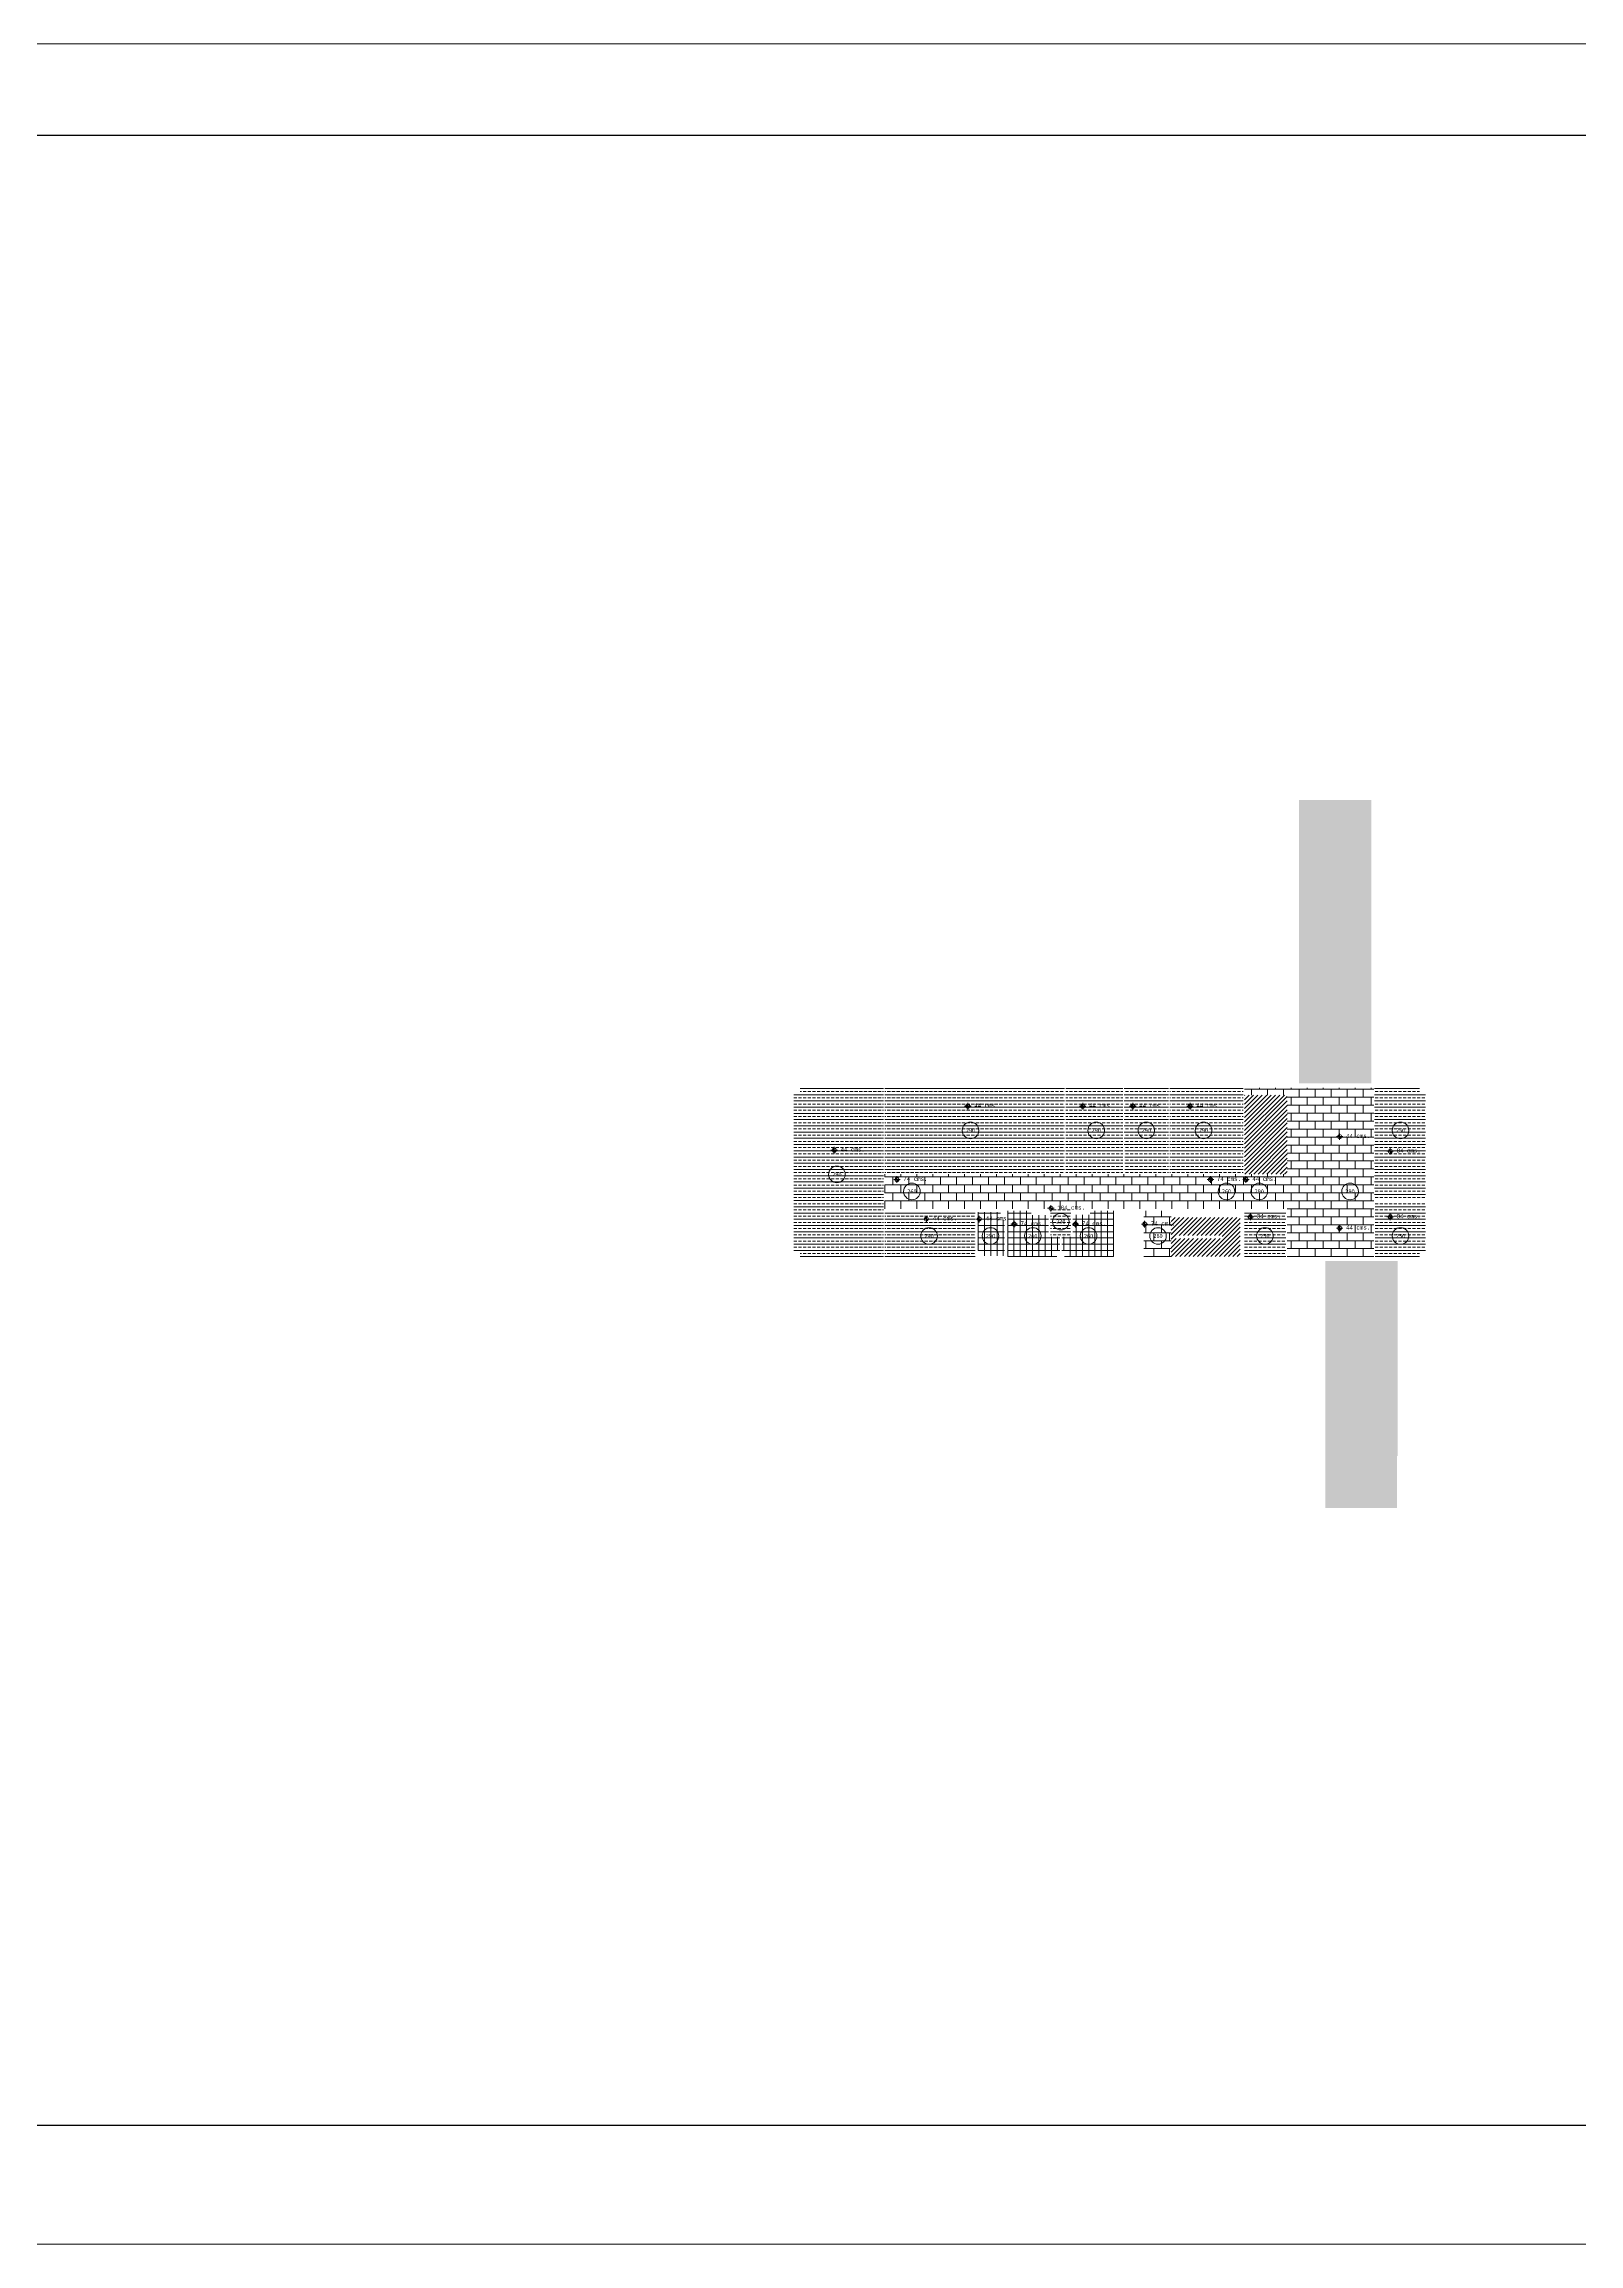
# Model space of a CAD drawing. Header units: millimetres. Extents: x 3383 to 4292, y 1469 to 1637.
# Drawn here: x 3617.6 to 3735, y 1469 to 1637.3 of the extents above; entities that cross this region are included whole.
import ezdxf
from ezdxf.enums import TextEntityAlignment as Align

# ---------------------------------------------------------------- set-up
doc = ezdxf.new("R2010")
doc.units = ezdxf.units.MM
doc.header["$LTSCALE"] = 0.0035
doc.layers.get('0').update_dxf_attribs({"lineweight": 5})
for name, color, linetype, lineweight in [('AT_chapa acero pintada', 7, 'Continuous', 5), ('AT_heraklith', 7, 'Continuous', 5), ('AT_practicable vinilico', 7, 'Continuous', 5), ('AT_rebocado y pintado', 7, 'Continuous', 5), ('AT_texto', 7, 'Continuous', 5), ('AT_texto @ 0.1', 7, 'Continuous', 5), ('AT_vinilico continuo', 7, 'Continuous', 5)]:
    doc.layers.add(name, color=color, linetype=linetype, lineweight=lineweight)
doc.layers.add('SOMBRA', color=8, linetype='Continuous')
doc.styles.get("Standard").update_dxf_attribs({"font": 'LUCON.TTF'})
doc.styles.add('Tahoma', font='TAHOMA.TTF')
pattern_1 = [(0, (3709.41853167076, 1544.564570129919), (0, 0.47625), []), (0, (3709.41853167076, 1544.802695129919), (0, 0.47625), [0.238125, -0.1190625])]
pattern_2 = [(45, (3703.818530642203, 1544.564570138053), (-0.1683798022700466, 0.1683798022700466), [])]

# ---------------------------------------------------------------- blocks, each defined once
blk = doc.blocks.new('Identificador - Métrico')
blk.add_circle((0, 0), 6.35)
at = {"style": 'Tahoma', "flags": 8}
blk.add_attdef('DETALLE Nº', text='', height=3, dxfattribs=at).set_placement((0, 0), align=Align.MIDDLE_CENTER)
blk = doc.blocks.new('Símbolo de elevación - Imperial')
at = {"color": 0}
for p, q in [((-0.09491887453623349, 0.1040738519268416), (0.105081125463812, 0.1040738519268416)), ((0.005081125463675562, 0.004073851926818861), (0.005081125463675562, 0.2040738519268643))]:
    blk.add_line(p, q, dxfattribs=at)
at = {"color": 0, "const_width": 0.0625}
for points in [[(0.005081125463675562, 0.1353238519268416, 0.4142135623730951), (-0.02616887453632444, 0.1040738519268416, 1)], [(0.005081125463675562, 0.0728238519268416, 0.4142135623730951), (0.03633112546367556, 0.1040738519268416, 1)]]:
    blk.add_lwpolyline(points, format="xyb", dxfattribs=at)
at = {"color": 0}
blk.add_circle((0.005081125463675562, 0.1040738519268416), 0.0625, dxfattribs=at)

msp = doc.modelspace()

# ---------------------------------------------------------------- hatches: boundary and pattern name
at = {"layer": 'AT_chapa acero pintada'}
h = msp.add_hatch(dxfattribs=at)
h.set_pattern_fill('ANSI35', color=256, scale=0.05, style=0)
h.set_pattern_definition([(45, (3713.586098490138, 1525.347827071862), (-0.2245064030267288, 0.2245064030267289), []), (45, (3713.810604990138, 1525.347827071862), (-0.2245064030267288, 0.2245064030267289), [0.396875, -0.079375, 0, -0.079375])])
h.paths.add_polyline_path([(3713.586098490138, 1557.825015883237), (3719.136098490138, 1557.825015883237), (3719.136098490138, 1579.485872544598), (3713.586098490138, 1579.485872544598)])
h.paths.add_polyline_path([(3715.598907505478, 1525.347827071862), (3721.084226669233, 1525.347827071864), (3721.084226669232, 1529.307827071862), (3721.148907491806, 1529.307827071861), (3721.148907491806, 1544.224570129919), (3715.598907505478, 1544.224570129919)])
at = {"layer": 'AT_heraklith'}
h = msp.add_hatch(dxfattribs=at)
h.set_pattern_fill('AR-B816', color=256, scale=0.003, style=0)
h.set_pattern_definition([(0, (3681.91853167731, 1544.56457012992), (0, 0.6096), []), (90, (3681.91853167731, 1544.56457012992), (-0.6096, 0.6096), [0.6096, -0.6096])])
h.paths.add_polyline_path([(3709.41853167076, 1548.224570477521), (3681.91853167731, 1548.224570477521), (3681.91853167731, 1550.874570129939), (3709.41853167076, 1550.874570129939)])
h.paths.add_polyline_path([(3712.694531705878, 1548.224570510867), (3712.694531705878, 1544.56457012992), (3719.31090749233, 1544.56457012992), (3719.31090749233, 1557.485015883238), (3709.418531967819, 1557.485015883238), (3709.418531924613, 1556.924570327513), (3712.694531684018, 1556.924570180297), (3712.694531705878, 1550.874570067315), (3709.41853167076, 1550.874570067315), (3709.41853167076, 1548.224570477521)])
h = msp.add_hatch(dxfattribs=at)
h.set_pattern_fill('AR-B816', color=256, scale=0.003, style=0)
h.set_pattern_definition([(0, (3689.068531574861, 1544.564570134686), (0, 0.6096), []), (90, (3689.068531574861, 1544.564570134686), (-0.6096, 0.6096), [0.6096, -0.6096])])
h.paths.add_polyline_path([(3703.818530642998, 1548.074539693204), (3701.718531564023, 1548.074539693204), (3701.718531564023, 1544.564570134686), (3703.818530642998, 1544.564570134686)])
at = {"layer": 'AT_practicable vinilico'}
h = msp.add_hatch(dxfattribs=at)
h.set_pattern_fill('ANSI37', color=256, scale=0.15, angle=45, style=0)
h.set_pattern_definition([(90, (3691.318531594697, 1544.564570121576), (-0.47625, 8.326672684688674e-17), []), (180, (3691.318531594697, 1544.564570121576), (-8.326672684688674e-17, -0.47625), [])])
h.paths.add_polyline_path([(3691.318531728951, 1548.074570242975), (3693.118531718495, 1548.074570179489), (3693.118531706327, 1547.729570254916), (3694.443531573645, 1547.729570254916), (3694.443531574656, 1546.074570256666), (3695.293531596612, 1546.074570255786), (3695.293531595532, 1545.030357969824), (3695.06853159505, 1545.030357970056), (3695.068531598299, 1544.564570142995), (3691.318531594697, 1544.564570286429)])
h.paths.add_polyline_path([(3695.443531596613, 1546.074570257184), (3696.293531573646, 1546.074570256666), (3696.293531573646, 1547.754570254917), (3697.618531434793, 1547.754570254917), (3697.618531434793, 1548.074570242544), (3699.418531464274, 1548.074570242544), (3699.418531456068, 1544.564570121576), (3695.668531597472, 1544.564570121576), (3695.668531567093, 1545.030357970056), (3695.443531595532, 1545.030357970289)])
h = msp.add_hatch(dxfattribs=at)
h.set_pattern_fill('ANSI37', color=256, scale=0.15, angle=45, style=0)
h.set_pattern_definition([(90, (3689.068531574861, 1544.564570134686), (-0.47625, 8.326672684688674e-17), []), (180, (3689.068531574861, 1544.564570134686), (-8.326672684688674e-17, -0.47625), [])])
h.paths.add_polyline_path([(3689.068531574861, 1547.974570245062), (3690.768531348389, 1547.97457024943), (3690.768531348256, 1547.374569876024), (3691.068531717986, 1547.374569875957), (3691.068531717371, 1544.614570288783), (3689.433531690995, 1544.614570261595), (3689.433531690995, 1545.039570116102), (3689.068531621528, 1545.039570110298)])
at = {"layer": 'AT_rebocado y pintado'}
h = msp.add_hatch(dxfattribs=at)
h.set_pattern_fill('ANSI31', color=256, scale=0.075, style=0)
h.set_pattern_definition(pattern_2)
h.paths.add_polyline_path([(3709.418531924613, 1556.924570327513), (3712.694531684018, 1556.924570327513), (3712.694531705878, 1550.874570067315), (3709.418531946474, 1550.874570067315)])
h = msp.add_hatch(dxfattribs=at)
h.set_pattern_fill('ANSI31', color=256, scale=0.075, style=0)
h.set_pattern_definition(pattern_2)
h.paths.add_polyline_path([(3703.818530642203, 1547.564570874552), (3709.10353167093, 1547.564570874552), (3709.10353167093, 1544.564570138053), (3703.818530642203, 1544.564570138053)])
h.paths.add_polyline_path([(3704.168531628254, 1546.184570134686), (3707.708531628256, 1546.184570134686), (3707.708531628256, 1545.944570134686), (3704.168531628254, 1545.944570134686)], flags=16)
at = {"layer": 'AT_vinilico continuo'}
h = msp.add_hatch(dxfattribs=at)
h.set_pattern_fill('BRASS', color=256, scale=0.075, style=0)
h.set_pattern_definition([(0, (3674.95853167747, 1544.564570129919), (0, 0.47625), []), (0, (3674.95853167747, 1544.802695129919), (0, 0.47625), [0.238125, -0.1190625])])
h.paths.add_polyline_path([(3681.818531677309, 1544.564570129919), (3675.433531684481, 1544.564570129919), (3675.433531684481, 1545.039570116101), (3674.95853167747, 1545.039570116101), (3674.95853167747, 1557.010015869418), (3675.433531684482, 1557.010015869418), (3675.433531684482, 1557.485015883238), (3681.818531677308, 1557.485015883238), (3681.818531677308, 1547.656572504472)])
h.paths.add_polyline_path([(3681.91853167731, 1550.974570129938), (3695.668531391437, 1550.974570129938), (3695.668531391437, 1557.485015883238), (3681.91853167731, 1557.485015883238)])
h.paths.add_polyline_path([(3695.768531391436, 1557.485015883238), (3700.118531685525, 1557.485015883238), (3700.118531685525, 1550.974570113396), (3695.768531391436, 1550.974570113396)])
h.paths.add_polyline_path([(3700.218531685526, 1557.485015883238), (3703.618531681129, 1557.485015883238), (3703.618531681129, 1550.974570129908), (3700.268531685525, 1550.974570113397), (3700.268531685525, 1553.124569511177), (3700.218531685526, 1553.124569511177), (3700.218531685526, 1554.12457007669)])
h.paths.add_polyline_path([(3703.718531681129, 1550.974570129908), (3709.318531665585, 1550.974570129908), (3709.318531665585, 1557.485015883238), (3703.718531681129, 1557.485015883238)])
h.paths.add_polyline_path([(3681.918531677309, 1544.564570129919), (3688.818531696297, 1544.564570129919), (3688.818531696297, 1548.124570236153), (3681.918531677309, 1548.124570236153)])
h = msp.add_hatch(dxfattribs=at)
h.set_pattern_fill('BRASS', color=256, scale=0.075, style=0)
h.set_pattern_definition(pattern_1)
h.paths.add_polyline_path([(3722.803531684485, 1557.485015883238), (3722.218531691528, 1557.485015883238), (3721.576004046601, 1557.485015883238), (3719.360702447987, 1557.485015883238), (3719.360907491777, 1548.874570129924), (3723.278531677469, 1548.874570129924), (3723.278531677469, 1550.774587809245), (3723.278531677469, 1557.010015869398), (3722.803531684485, 1557.010015869398)])
h = msp.add_hatch(dxfattribs=at)
h.set_pattern_fill('BRASS', color=256, scale=0.075, style=0)
h.set_pattern_definition([(0, (3689.068531574861, 1544.564570134686), (0, 0.47625), []), (0, (3689.068531574861, 1544.802695134686), (0, 0.47625), [0.238125, -0.1190625])])
h.paths.add_polyline_path([(3694.593531573646, 1546.224570256666), (3696.143531573646, 1546.224570256666), (3696.143531573646, 1548.224570244421), (3694.593531573646, 1548.224570244421)])
h = msp.add_hatch(dxfattribs=at)
h.set_pattern_fill('BRASS', color=256, scale=0.075, style=0)
h.set_pattern_definition(pattern_1)
h.paths.add_polyline_path([(3712.594531704229, 1548.124570510866), (3709.41853167076, 1548.124570510866), (3709.41853167076, 1544.564570129919), (3712.594531704229, 1544.564570129919)])
h = msp.add_hatch(dxfattribs=at)
h.set_pattern_fill('BRASS', color=256, scale=0.075, style=0)
h.set_pattern_definition(pattern_1)
h.paths.add_polyline_path([(3723.278531677469, 1548.774570129924), (3723.278531677469, 1545.039587809257), (3722.803531684484, 1545.039587809257), (3722.803531684484, 1544.564570129919), (3722.21853168455, 1544.564570129919), (3719.410907491785, 1544.564570129921), (3719.410907492273, 1548.774570129924)])

# ---------------------------------------------------------------- linework, layer by layer
at = {"layer": 'AT_texto'}
msp.add_lwpolyline([(3382.795794891724, 1637.308733518406), (4291.583368975666, 1637.308733518406), (4291.583368975666, 1469.049818797846), (3382.795794891724, 1469.049818797846)], close=True, dxfattribs=at)
at = {"layer": 'SOMBRA'}
msp.add_lwpolyline([(3513.779198336465, 1630.323698832713), (4287.229003191268, 1630.323698832713), (4287.229003191268, 1478.118417641849), (3513.779198336465, 1478.118417641849)], close=True, dxfattribs=at)

# ---------------------------------------------------------------- block references
at = {"layer": 'AT_texto @ 0.1'}
ref = msp.add_blockref('Identificador - Métrico', (3688.47007840424, 1554.215753720615), dxfattribs=dict(at, xscale=0.1, yscale=0.1, zscale=0.1))
ref.add_attrib('DETALLE Nº', '290', dxfattribs={"layer": '0', "height": 0.3, "style": 'Tahoma'}).set_placement((3688.47007840424, 1554.215753720615), align=Align.MIDDLE_CENTER)
ref = msp.add_blockref('Símbolo de elevación - Imperial', (3688.254806834541, 1555.810712946924), dxfattribs=dict(at, xscale=2.5, yscale=2.5, zscale=2.5))
ref.add_attrib('ELEVACIÓN', '44 cms.', (3688.754806834534, 1555.966962946924), dxfattribs={"layer": '0', "color": 0, "height": 0.3125})
ref = msp.add_blockref('Símbolo de elevación - Imperial', (3697.036818082796, 1555.810712946924), dxfattribs=dict(at, xscale=2.5, yscale=2.5, zscale=2.5))
ref.add_attrib('ELEVACIÓN', '44 cms.', (3697.536818082789, 1555.966962946924), dxfattribs={"layer": '0', "color": 0, "height": 0.3125})
ref = msp.add_blockref('Identificador - Métrico', (3698.085286874099, 1554.215753720615), dxfattribs=dict(at, xscale=0.1, yscale=0.1, zscale=0.1))
ref.add_attrib('DETALLE Nº', '290', dxfattribs={"layer": '0', "height": 0.3, "style": 'Tahoma'}).set_placement((3698.085286874099, 1554.215753720615), align=Align.MIDDLE_CENTER)
ref = msp.add_blockref('Símbolo de elevación - Imperial', (3700.870346485778, 1555.810712946924), dxfattribs=dict(at, xscale=2.5, yscale=2.5, zscale=2.5))
ref.add_attrib('ELEVACIÓN', '44 cms.', (3701.370346485771, 1555.966962946924), dxfattribs={"layer": '0', "color": 0, "height": 0.3125})
ref = msp.add_blockref('Identificador - Métrico', (3701.91881527708, 1554.215753720615), dxfattribs=dict(at, xscale=0.1, yscale=0.1, zscale=0.1))
ref.add_attrib('DETALLE Nº', '290', dxfattribs={"layer": '0', "height": 0.3, "style": 'Tahoma'}).set_placement((3701.91881527708, 1554.215753720615), align=Align.MIDDLE_CENTER)
ref = msp.add_blockref('Símbolo de elevación - Imperial', (3705.248532521334, 1555.810712946924), dxfattribs=dict(at, xscale=2.5, yscale=2.5, zscale=2.5))
ref.add_attrib('ELEVACIÓN', '44 cms.', (3705.748532521327, 1555.966962946924), dxfattribs={"layer": '0', "color": 0, "height": 0.3125})
ref = msp.add_blockref('Identificador - Métrico', (3706.297001312636, 1554.215753720615), dxfattribs=dict(at, xscale=0.1, yscale=0.1, zscale=0.1))
ref.add_attrib('DETALLE Nº', '290', dxfattribs={"layer": '0', "height": 0.3, "style": 'Tahoma'}).set_placement((3706.297001312636, 1554.215753720615), align=Align.MIDDLE_CENTER)
ref = msp.add_blockref('Identificador - Métrico', (3721.359911433959, 1554.215753720615), dxfattribs=dict(at, xscale=0.1, yscale=0.1, zscale=0.1))
ref.add_attrib('DETALLE Nº', '250', dxfattribs={"layer": '0', "height": 0.3, "style": 'Tahoma'}).set_placement((3721.359911433959, 1554.215753720615), align=Align.MIDDLE_CENTER)
ref = msp.add_blockref('Símbolo de elevación - Imperial', (3716.692760203298, 1553.482245624905), dxfattribs=dict(at, xscale=2.5, yscale=2.5, zscale=2.5))
ref.add_attrib('ELEVACIÓN', '44 cms.', (3717.192760203291, 1553.638495624905), dxfattribs={"layer": '0', "color": 0, "height": 0.3125})
ref = msp.add_blockref('Identificador - Métrico', (3678.251695366071, 1550.851644730265), dxfattribs=dict(at, xscale=0.1, yscale=0.1, zscale=0.1))
ref.add_attrib('DETALLE Nº', '290', dxfattribs={"layer": '0', "height": 0.3, "style": 'Tahoma'}).set_placement((3678.251695366071, 1550.851644730265), align=Align.MIDDLE_CENTER)
ref = msp.add_blockref('Símbolo de elevación - Imperial', (3678.036423796372, 1552.446603956573), dxfattribs=dict(at, xscale=2.5, yscale=2.5, zscale=2.5))
ref.add_attrib('ELEVACIÓN', '44 cms.', (3678.536423796365, 1552.602853956573), dxfattribs={"layer": '0', "color": 0, "height": 0.3125})
ref = msp.add_blockref('Símbolo de elevación - Imperial', (3720.559865891649, 1552.362280516088), dxfattribs=dict(at, xscale=2.5, yscale=2.5, zscale=2.5))
ref.add_attrib('ELEVACIÓN', '84 cms.', (3721.059865891641, 1552.518530516088), dxfattribs={"layer": '0', "color": 0, "height": 0.3125})
ref = msp.add_blockref('Símbolo de elevación - Imperial', (3682.831750074118, 1550.200252917762), dxfattribs=dict(at, xscale=2.5, yscale=2.5, zscale=2.5))
ref.add_attrib('ELEVACIÓN', '74 cms.', (3683.33175007411, 1550.356502917762), dxfattribs={"layer": '0', "color": 0, "height": 0.3125})
ref = msp.add_blockref('Identificador - Métrico', (3683.992497296536, 1549.54957030373), dxfattribs=dict(at, xscale=0.1, yscale=0.1, zscale=0.1))
ref.add_attrib('DETALLE Nº', '260', dxfattribs={"layer": '0', "height": 0.3, "style": 'Tahoma'}).set_placement((3683.992497296536, 1549.54957030373), align=Align.MIDDLE_CENTER)
ref = msp.add_blockref('Símbolo de elevación - Imperial', (3706.812288396104, 1550.200252917762), dxfattribs=dict(at, xscale=2.5, yscale=2.5, zscale=2.5))
ref.add_attrib('ELEVACIÓN', '74 cms.', (3707.312288396097, 1550.356502917762), dxfattribs={"layer": '0', "color": 0, "height": 0.3125})
ref = msp.add_blockref('Identificador - Métrico', (3708.049649007871, 1549.54957030373), dxfattribs=dict(at, xscale=0.1, yscale=0.1, zscale=0.1))
ref.add_attrib('DETALLE Nº', '260', dxfattribs={"layer": '0', "height": 0.3, "style": 'Tahoma'}).set_placement((3708.049649007871, 1549.54957030373), align=Align.MIDDLE_CENTER)
ref = msp.add_blockref('Símbolo de elevación - Imperial', (3709.526625399153, 1550.200252917762), dxfattribs=dict(at, xscale=2.5, yscale=2.5, zscale=2.5))
ref.add_attrib('ELEVACIÓN', '44 cms.', (3710.026625399146, 1550.356502917762), dxfattribs={"layer": '0', "color": 0, "height": 0.3125})
ref = msp.add_blockref('Identificador - Métrico', (3710.554259016958, 1549.54957030373), dxfattribs=dict(at, xscale=0.1, yscale=0.1, zscale=0.1))
ref.add_attrib('DETALLE Nº', '290', dxfattribs={"layer": '0', "height": 0.3, "style": 'Tahoma'}).set_placement((3710.554259016958, 1549.54957030373), align=Align.MIDDLE_CENTER)
ref = msp.add_blockref('Identificador - Métrico', (3717.49888714598, 1549.54957030373), dxfattribs=dict(at, xscale=0.1, yscale=0.1, zscale=0.1))
ref.add_attrib('DETALLE Nº', '290', dxfattribs={"layer": '0', "height": 0.3, "style": 'Tahoma'}).set_placement((3717.49888714598, 1549.54957030373), align=Align.MIDDLE_CENTER)
ref = msp.add_blockref('Símbolo de elevación - Imperial', (3694.605967122494, 1548.002589267038), dxfattribs=dict(at, xscale=2.5, yscale=2.5, zscale=2.5))
ref.add_attrib('ELEVACIÓN', '104 cms.', (3695.105967122487, 1548.158839267038), dxfattribs={"layer": '0', "color": 0, "height": 0.3125})
ref = msp.add_blockref('Identificador - Métrico', (3685.302080032196, 1546.144401228318), dxfattribs=dict(at, xscale=0.1, yscale=0.1, zscale=0.1))
ref.add_attrib('DETALLE Nº', '290', dxfattribs={"layer": '0', "height": 0.3, "style": 'Tahoma'}).set_placement((3685.302080032196, 1546.144401228318), align=Align.MIDDLE_CENTER)
ref = msp.add_blockref('Símbolo de elevación - Imperial', (3685.086808462498, 1547.176836325172), dxfattribs=dict(at, xscale=2.5, yscale=2.5, zscale=2.5))
ref.add_attrib('ELEVACIÓN', '44 cms.', (3685.586808462491, 1547.333086325172), dxfattribs={"layer": '0', "color": 0, "height": 0.3125})
ref = msp.add_blockref('Símbolo de elevación - Imperial', (3689.127427206122, 1547.176836325172), dxfattribs=dict(at, xscale=2.5, yscale=2.5, zscale=2.5))
ref.add_attrib('ELEVACIÓN', '44 cms.', (3689.627427206115, 1547.333086325172), dxfattribs={"layer": '0', "color": 0, "height": 0.3125})
ref = msp.add_blockref('Identificador - Métrico', (3690.000223533399, 1546.144401228318), dxfattribs=dict(at, xscale=0.1, yscale=0.1, zscale=0.1))
ref.add_attrib('DETALLE Nº', '290', dxfattribs={"layer": '0', "height": 0.3, "style": 'Tahoma'}).set_placement((3690.000223533399, 1546.144401228318), align=Align.MIDDLE_CENTER)
ref = msp.add_blockref('Símbolo de elevación - Imperial', (3691.7949083438, 1546.787252049561), dxfattribs=dict(at, xscale=2.5, yscale=2.5, zscale=2.5))
ref.add_attrib('ELEVACIÓN', '74 cms.', (3692.294908343792, 1546.943502049561), dxfattribs={"layer": '0', "color": 0, "height": 0.3125})
ref = msp.add_blockref('Identificador - Métrico', (3693.235349644174, 1546.144401280989), dxfattribs=dict(at, xscale=0.1, yscale=0.1, zscale=0.1))
ref.add_attrib('DETALLE Nº', '260', dxfattribs={"layer": '0', "height": 0.3, "style": 'Tahoma'}).set_placement((3693.235349644174, 1546.144401280989), align=Align.MIDDLE_CENTER)
ref = msp.add_blockref('Identificador - Métrico', (3695.380374449826, 1547.239280446035), dxfattribs=dict(at, xscale=0.1, yscale=0.1, zscale=0.1))
ref.add_attrib('DETALLE Nº', '230', dxfattribs={"layer": '0', "height": 0.3, "style": 'Tahoma'}).set_placement((3695.380374449826, 1547.239280446035), align=Align.MIDDLE_CENTER)
ref = msp.add_blockref('Símbolo de elevación - Imperial', (3696.491437470118, 1546.787252049561), dxfattribs=dict(at, xscale=2.5, yscale=2.5, zscale=2.5))
ref.add_attrib('ELEVACIÓN', '74 cms.', (3696.991437470111, 1546.943502049561), dxfattribs={"layer": '0', "color": 0, "height": 0.3125})
ref = msp.add_blockref('Identificador - Métrico', (3697.505045778778, 1546.144401280989), dxfattribs=dict(at, xscale=0.1, yscale=0.1, zscale=0.1))
ref.add_attrib('DETALLE Nº', '260', dxfattribs={"layer": '0', "height": 0.3, "style": 'Tahoma'}).set_placement((3697.505045778778, 1546.144401280989), align=Align.MIDDLE_CENTER)
ref = msp.add_blockref('Símbolo de elevación - Imperial', (3701.774659086012, 1546.787252049561), dxfattribs=dict(at, xscale=2.5, yscale=2.5, zscale=2.5))
ref.add_attrib('ELEVACIÓN', '74 cms.', (3702.274659086004, 1546.943502049561), dxfattribs={"layer": '0', "color": 0, "height": 0.3125})
ref = msp.add_blockref('Identificador - Métrico', (3702.812377302987, 1546.144401280989), dxfattribs=dict(at, xscale=0.1, yscale=0.1, zscale=0.1))
ref.add_attrib('DETALLE Nº', '260', dxfattribs={"layer": '0', "height": 0.3, "style": 'Tahoma'}).set_placement((3702.812377302987, 1546.144401280989), align=Align.MIDDLE_CENTER)
ref = msp.add_blockref('Símbolo de elevación - Imperial', (3709.865561330443, 1547.345512352465), dxfattribs=dict(at, xscale=2.5, yscale=2.5, zscale=2.5))
ref.add_attrib('ELEVACIÓN', '84 cms.', (3710.365561330435, 1547.501762352465), dxfattribs={"layer": '0', "color": 0, "height": 0.3125})
ref = msp.add_blockref('Identificador - Métrico', (3710.987785735897, 1546.144401280989), dxfattribs=dict(at, xscale=0.1, yscale=0.1, zscale=0.1))
ref.add_attrib('DETALLE Nº', '250', dxfattribs={"layer": '0', "height": 0.3, "style": 'Tahoma'}).set_placement((3710.987785735897, 1546.144401280989), align=Align.MIDDLE_CENTER)
ref = msp.add_blockref('Símbolo de elevación - Imperial', (3716.692760203298, 1546.480691280604), dxfattribs=dict(at, xscale=2.5, yscale=2.5, zscale=2.5))
ref.add_attrib('ELEVACIÓN', '44 cms.', (3717.192760203291, 1546.636941280604), dxfattribs={"layer": '0', "color": 0, "height": 0.3125})
ref = msp.add_blockref('Símbolo de elevación - Imperial', (3720.559865891649, 1547.345512352465), dxfattribs=dict(at, xscale=2.5, yscale=2.5, zscale=2.5))
ref.add_attrib('ELEVACIÓN', '84 cms.', (3721.059865891641, 1547.501762352465), dxfattribs={"layer": '0', "color": 0, "height": 0.3125})
ref = msp.add_blockref('Identificador - Métrico', (3721.359911433959, 1546.144401280989), dxfattribs=dict(at, xscale=0.1, yscale=0.1, zscale=0.1))
ref.add_attrib('DETALLE Nº', '250', dxfattribs={"layer": '0', "height": 0.3, "style": 'Tahoma'}).set_placement((3721.359911433959, 1546.144401280989), align=Align.MIDDLE_CENTER)

doc.saveas('drawing.dxf')
